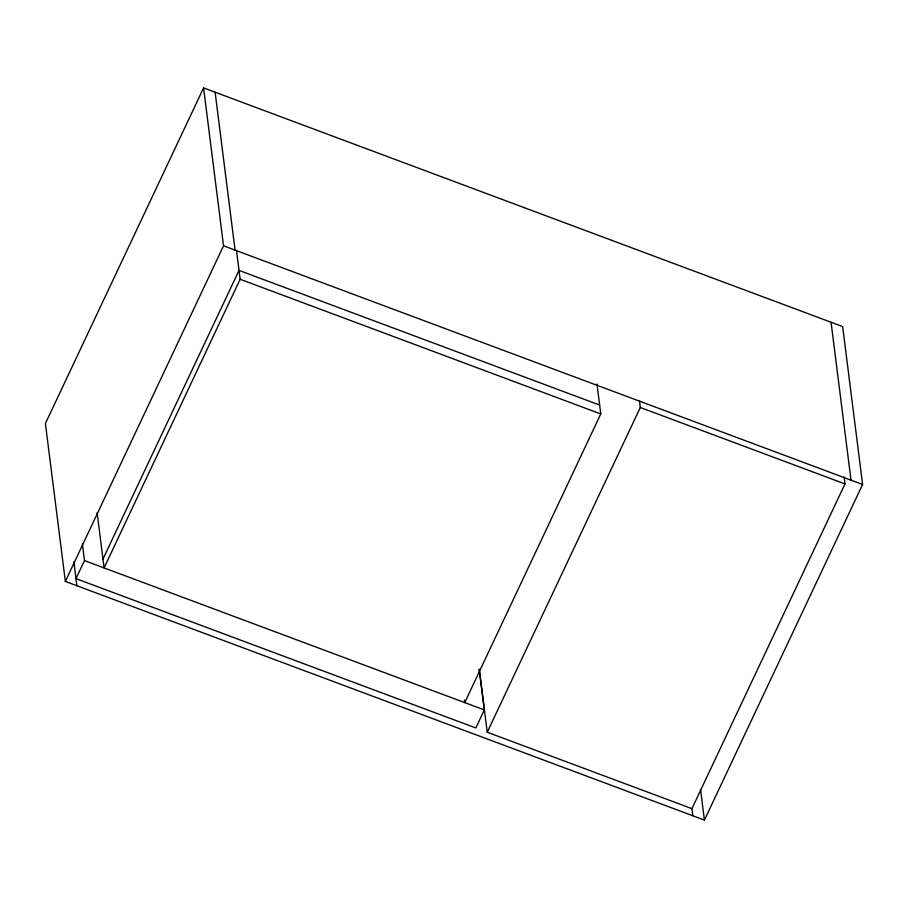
<?xml version="1.0" encoding="UTF-8"?>
<svg xmlns="http://www.w3.org/2000/svg" width="908" height="908" viewBox="0 0 908 908"><rect width="100%" height="100%" fill="white"/><g stroke="black" fill="none" stroke-linecap="round" stroke-linejoin="round"><path stroke-width="1.36" d="M203.585 87.906L45.4 423.525L65.353 581.426L704.415 820.094L862.6 484.475L842.647 326.574L203.585 87.906L223.527 245.818L65.353 581.426M82.367 543.813L84.489 560.599L75.988 578.646L475.815 727.955L484.327 709.92L479.197 669.344M102.979 559.044L239.02 270.402L599.643 405.07M236.534 250.744L240.143 279.267L104.091 567.92L97.122 512.714M596.987 384.016L600.767 413.946L464.726 702.599L464.397 700.057M692.827 815.759L691.93 808.665L487.244 732.223L640.299 407.488L639.414 400.496M691.93 808.665L844.985 483.93L844.1 476.938M223.527 245.818L862.6 484.475M640.299 407.488L844.985 483.93M240.143 279.267L600.767 413.946M84.489 560.599L484.327 709.92M831.058 322.238L851.012 480.15M700.533 789.347L704.415 820.094M479.288 669.264L487.244 732.223M215.117 92.219L235.07 250.12M73.866 561.848L76.885 585.739"/></g></svg>
